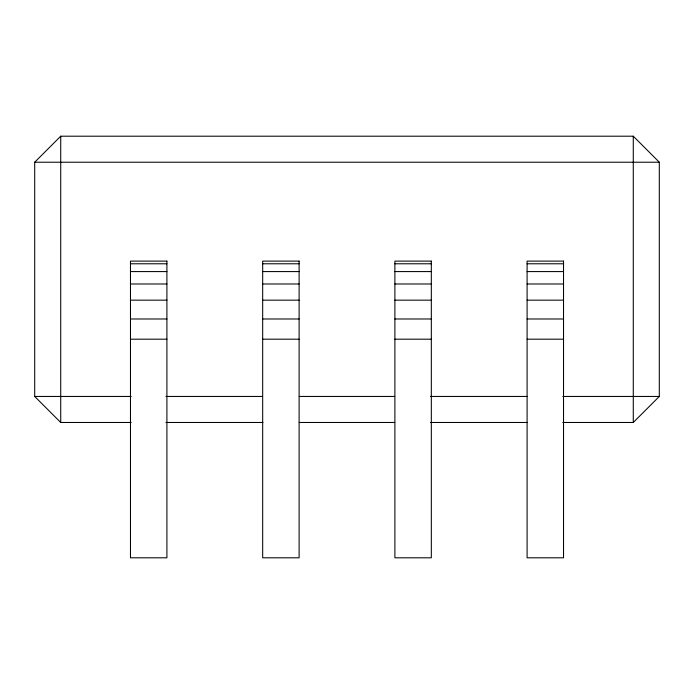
<?xml version="1.0" encoding="UTF-8"?>
<svg xmlns="http://www.w3.org/2000/svg" width="694" height="694" viewBox="0 0 694 694"><rect width="100%" height="100%" fill="white"/><g stroke="black" fill="none" stroke-linecap="round" stroke-linejoin="round"><path stroke-width="1.04" d="M131.209 422.473L60.725 422.473L34.7 396.448L34.7 162.222L60.725 136.198L633.275 136.198L659.3 162.222L659.3 396.448L633.275 422.473L562.791 422.473M34.7 162.222L659.3 162.222M130.472 263.781L166.907 263.781M262.679 263.781L299.114 263.781M394.886 263.781L431.321 263.781M527.093 263.781L563.528 263.781M130.472 271.58L166.907 271.58M262.679 271.58L299.114 271.58M394.886 271.58L431.321 271.58M527.093 271.58L563.528 271.58M130.472 283.985L166.907 283.985M262.679 283.985L299.114 283.985M394.886 283.985L431.321 283.985M527.093 283.985L563.528 283.985M130.472 300.155L166.907 300.155M262.679 300.155L299.114 300.155M394.886 300.155L431.321 300.155M527.093 300.155L563.528 300.155M130.472 318.988L166.907 318.988M262.679 318.988L299.114 318.988M394.886 318.988L431.321 318.988M527.093 318.988L563.528 318.988M130.472 339.192L166.907 339.192M262.679 339.192L299.114 339.192M394.886 339.192L431.321 339.192M527.093 339.192L563.528 339.192M34.7 396.448L131.209 396.448M165.909 396.448L262.419 396.448M299.288 396.448L394.713 396.448M430.497 396.448L527.006 396.448M562.791 396.448L659.3 396.448M165.909 422.473L262.931 422.473M299.288 422.473L394.713 422.473M430.497 422.473L527.006 422.473M633.275 136.198L633.275 422.473M60.725 136.198L60.725 422.473M166.907 261.118L130.472 261.118L130.472 557.803L166.907 557.803L166.907 261.118M299.114 261.118L262.679 261.118L262.679 557.803L299.114 557.803L299.114 261.118M431.321 261.118L394.886 261.118L394.886 557.803L431.321 557.803L431.321 261.118M563.528 261.118L527.093 261.118L527.093 557.803L563.528 557.803L563.528 261.118"/></g></svg>
